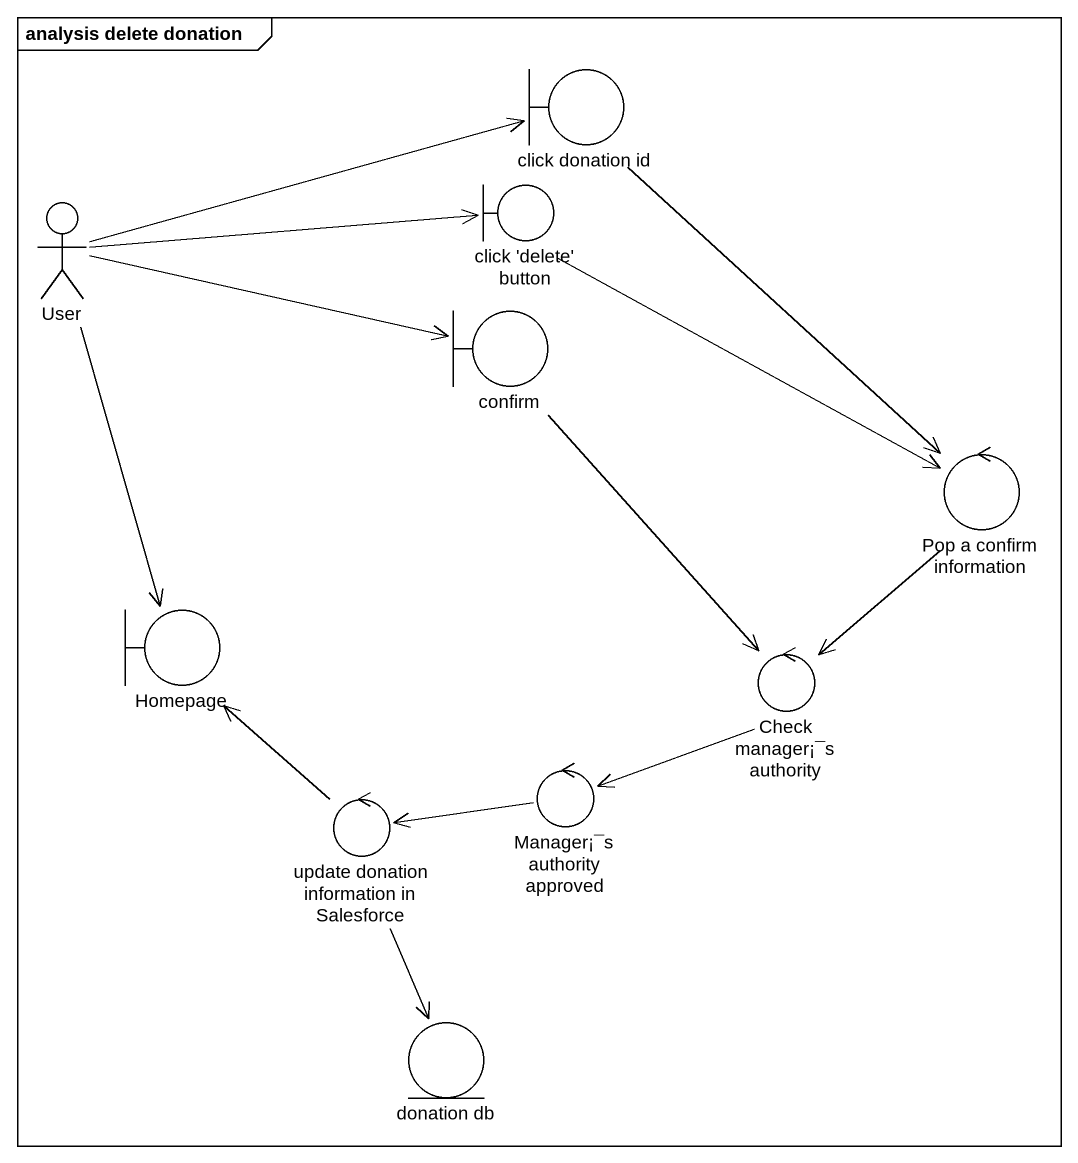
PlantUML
@startuml
mainframe analysis delete donation
boundary "click donation id" as click_donation_id
actor User
boundary "click 'delete' button" as click_delete_button
boundary confirm
control "Pop a confirm information" as Pop_a_confirm_information
boundary Homepage
control "Check manager¡¯s authority" as Check_manager_s_authority
control "Manager¡¯s authority approved" as Manager_s_authority_approved
control "update donation information in Salesforce" as update_donation_information
entity "donation db" as donation_db
click_donation_id --> Pop_a_confirm_information
User -right-> click_donation_id
User -right-> click_delete_button
User -right-> confirm
User --> Homepage
click_delete_button --> Pop_a_confirm_information
confirm --> Check_manager_s_authority
Pop_a_confirm_information --> Check_manager_s_authority
Check_manager_s_authority -left-> Manager_s_authority_approved
Manager_s_authority_approved -left-> update_donation_information
update_donation_information -up-> Homepage
update_donation_information --> donation_db
@enduml
